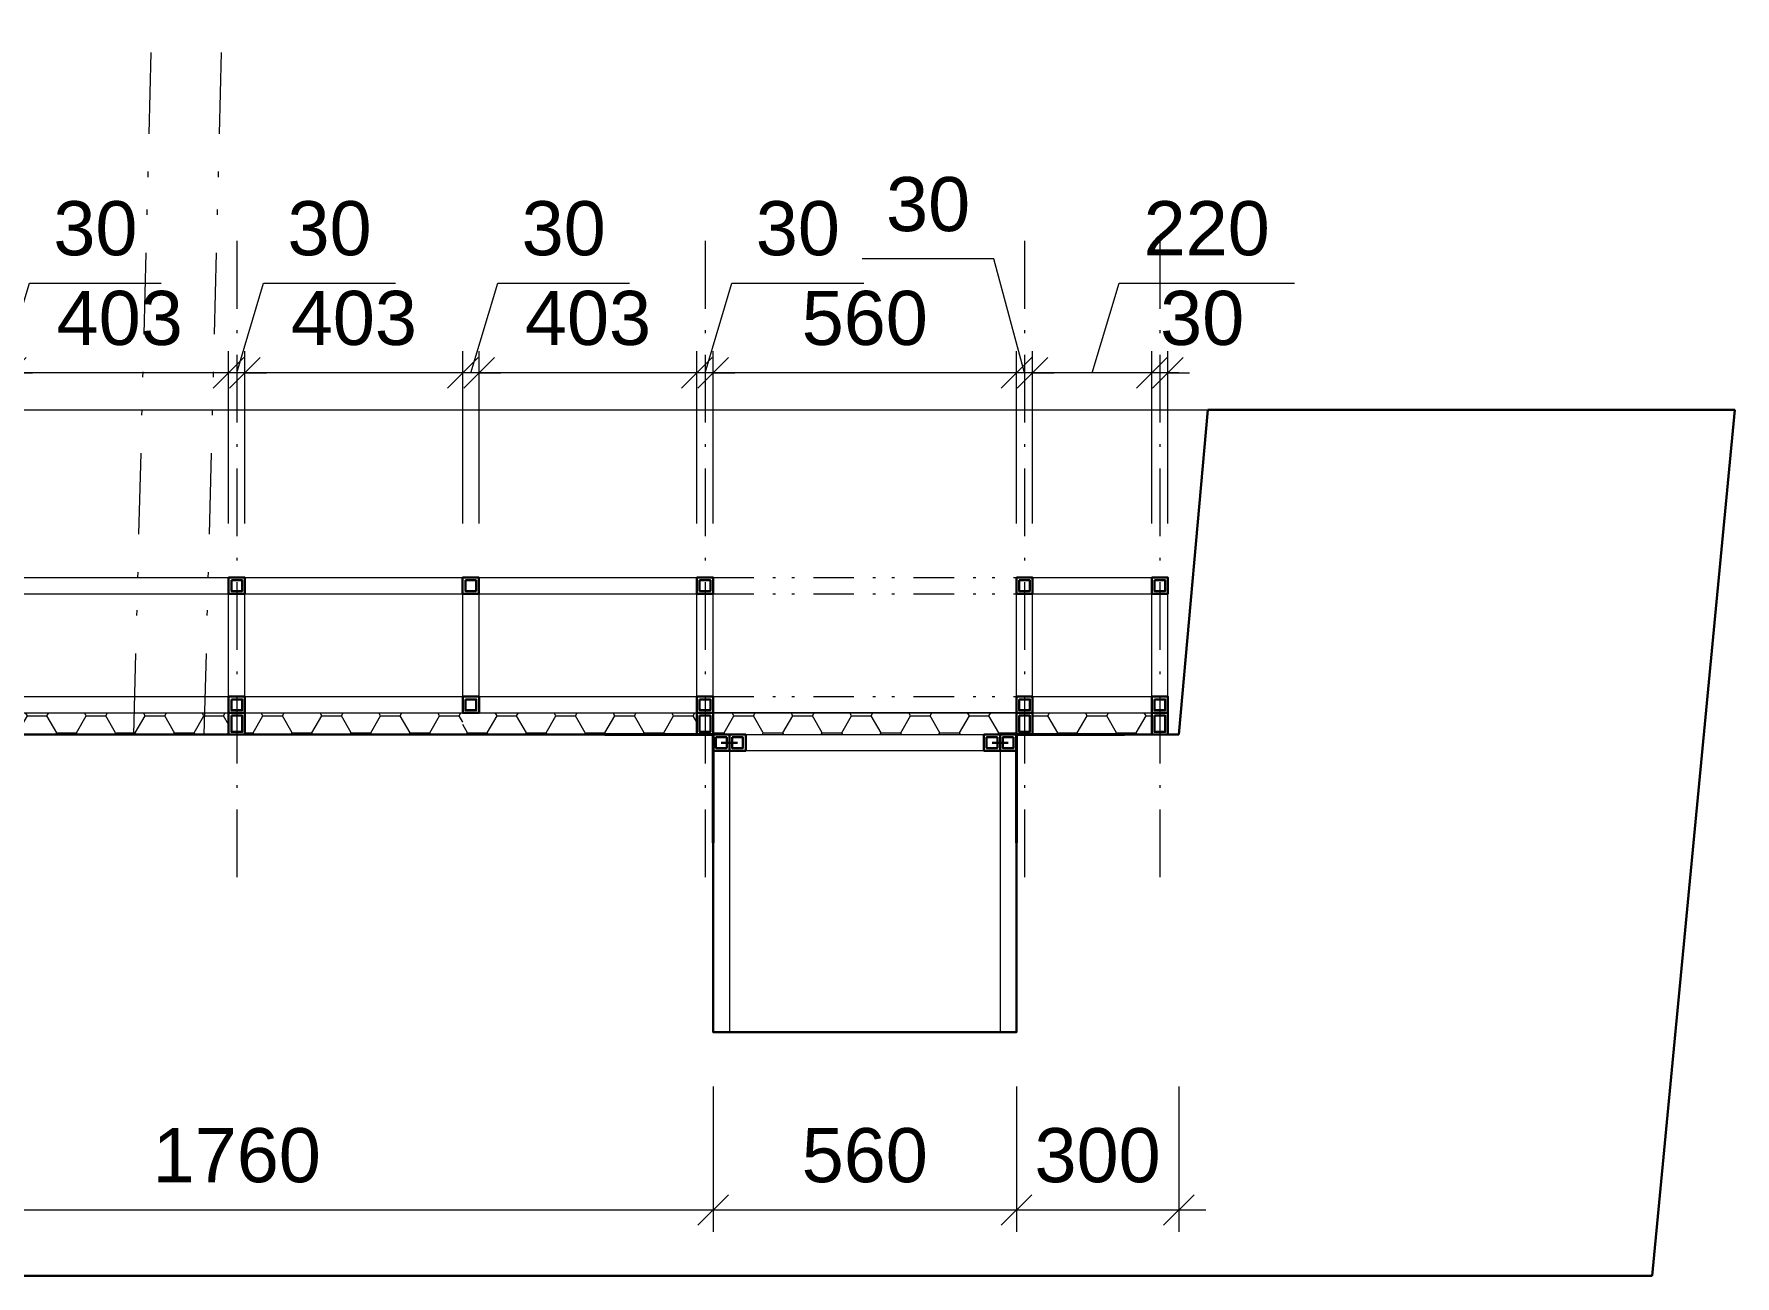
# Model space of a CAD drawing. Header units: millimetres. Extents: x -934 to 41066, y -946 to 28754.
# Drawn here: x 26886 to 30028, y 5814 to 8108 of the extents above; entities that cross this region are included whole.
import ezdxf

# ---------------------------------------------------------------- set-up
doc = ezdxf.new("R2010")
doc.units = ezdxf.units.MM
doc.linetypes.add('dvojčerchovaná 3', pattern=[370, 150, -70, 10, -60, 10, -70])
doc.linetypes.add('čerchovaná 4', pattern=[420, 250, -80, 10, -80])
for name, color, linetype, lineweight in [('A_strechy.kce_Pero_č.__1', 7, 'Continuous', 5), ('A_zdi.kce_Pero_č.__1', 7, 'Continuous', 30), ('bar', 1, 'Continuous', 18), ('Kce', 7, 'Continuous', 13), ('pohled', 135, 'Continuous', 18), ('police', 252, 'Continuous', 5)]:
    doc.layers.add(name, color=color, linetype=linetype, lineweight=lineweight)
doc.styles.get("Standard").update_dxf_attribs({"font": 'Arial.ttf'})
doc.dimstyles.new('1-50', dxfattribs={"dimtxt": 100, "dimasz": 150, "dimexe": 50, "dimexo": 500, "dimgap": 50, "dimtad": 1, "dimdec": 0, "dimtxsty": 'Standard', "dimblk": 'ARCHTICK', "dimblk1": 'ARCHTICK', "dimblk2": 'ARCHTICK', "dimcen": 2.5, "dimdle": 50, "dimclrd": 256, "dimclre": 256, "dimadec": 0, "dimazin": 0, "dimtfac": 1, "dimtdec": 0, "dimtmove": 1, "dimatfit": 3, "dimldrblk": 'ARCHTICK', "dimfxl": 1, "dimlwd": -1, "dimlwe": -1, "dimarcsym": 0})
pattern_1 = [(0, (-1510.298, 78802.26), (54.375, 31.393421), [36.25, -72.5]), (120, (-1510.298, 78802.26), (-54.375, 31.393421), [36.25, -72.5]), (60, (-1510.298, 78802.26), (1e-14, 62.786842), [-72.5, 36.25])]

# ---------------------------------------------------------------- blocks, each defined once
blk = doc.blocks.new('_ARCHTICK')
at = {"ltscale": 20}
for p, q in [((-0.707, -0.707), (0.707, 0.707)), ((0, 0), (0, 0))]:
    blk.add_line(p, q, dxfattribs=at)
blk = doc.blocks.new('*D322')
at = {"layer": 'Defpoints', "color": 0, "transparency": 16777216}
for p in [(28950.3, 7482.3), (28950.3, 7104.1), (28980.3, 7104.1)]:
    blk.add_point(p, dxfattribs=at)
at = {"layer": 'pohled', "transparency": 16777216}
for p, q in [((28950.3, 7204.1), (28950.3, 7522.3)), ((28980.3, 7204.1), (28980.3, 7522.3)), ((28950.3, 7482.3), (28910.3, 7482.3)), ((28980.3, 7482.3), (28950.3, 7482.3)), ((28980.3, 7482.3), (29020.3, 7482.3))]:
    blk.add_line(p, q, dxfattribs=at)
at = {"layer": 'pohled', "transparency": 16777216, "xscale": 40, "yscale": 40, "zscale": 40}
blk.add_blockref('_ARCHTICK', (28950.3, 7482.3), dxfattribs=at)
at = {"layer": 'pohled', "transparency": 16777216, "xscale": 40, "yscale": 40, "zscale": 40, "rotation": 180}
blk.add_blockref('_ARCHTICK', (28980.3, 7482.3), dxfattribs=at)
at = {"layer": 'pohled', "color": 0, "transparency": 16777216, "insert": (29043.5, 7582.9), "char_height": 100, "attachment_point": 5}
blk.add_mtext('30', dxfattribs=at)
blk = doc.blocks.new('*D323')
at = {"layer": 'Defpoints', "color": 0, "ltscale": 0.5, "transparency": 16777216}
for p in [(28730.3, 7482.3), (28730.3, 7104.1), (28950.3, 7104.1)]:
    blk.add_point(p, dxfattribs=at)
at = {"layer": 'pohled', "ltscale": 0.5, "transparency": 16777216}
for p, q in [((28840.3, 7482.3), (28890, 7647.9)), ((28890, 7647.9), (29213.8, 7647.9)), ((28730.3, 7204.1), (28730.3, 7522.3)), ((28950.3, 7204.1), (28950.3, 7522.3)), ((29000.3, 7482.3), (28680.3, 7482.3))]:
    blk.add_line(p, q, dxfattribs=at)
at = {"layer": 'pohled', "ltscale": 0.5, "transparency": 16777216, "xscale": 40, "yscale": 40, "zscale": 40, "rotation": 180}
blk.add_blockref('_ARCHTICK', (28730.3, 7482.3), dxfattribs=at)
at = {"layer": 'pohled', "ltscale": 0.5, "transparency": 16777216, "xscale": 40, "yscale": 40, "zscale": 40}
blk.add_blockref('_ARCHTICK', (28950.3, 7482.3), dxfattribs=at)
at = {"layer": 'pohled', "color": 0, "ltscale": 0.5, "transparency": 16777216, "insert": (29051.9, 7748.6), "char_height": 100, "attachment_point": 5}
blk.add_mtext('220', dxfattribs=at)
blk = doc.blocks.new('*D324')
at = {"layer": 'Defpoints', "color": 0, "ltscale": 0.5, "transparency": 16777216}
for p in [(28700.3, 7482.3), (28700.3, 7104.1), (28730.3, 7104.1)]:
    blk.add_point(p, dxfattribs=at)
at = {"layer": 'pohled', "ltscale": 0.5, "transparency": 16777216}
for p, q in [((28658.9, 7692.5), (28415.6, 7692.5)), ((28715.3, 7482.3), (28658.9, 7692.5)), ((28700.3, 7204.1), (28700.3, 7522.3)), ((28730.3, 7204.1), (28730.3, 7522.3)), ((28700.3, 7482.3), (28660.3, 7482.3)), ((28730.3, 7482.3), (28700.3, 7482.3)), ((28730.3, 7482.3), (28700.3, 7482.3)), ((28730.3, 7482.3), (28770.3, 7482.3))]:
    blk.add_line(p, q, dxfattribs=at)
at = {"layer": 'pohled', "ltscale": 0.5, "transparency": 16777216, "xscale": 40, "yscale": 40, "zscale": 40}
blk.add_blockref('_ARCHTICK', (28700.3, 7482.3), dxfattribs=at)
at = {"layer": 'pohled', "ltscale": 0.5, "transparency": 16777216, "xscale": 40, "yscale": 40, "zscale": 40, "rotation": 180}
blk.add_blockref('_ARCHTICK', (28730.3, 7482.3), dxfattribs=at)
at = {"layer": 'pohled', "color": 0, "ltscale": 0.5, "transparency": 16777216, "insert": (28537.3, 7793.2), "char_height": 100, "attachment_point": 5}
blk.add_mtext('30', dxfattribs=at)
blk = doc.blocks.new('*D325')
at = {"layer": 'Defpoints', "color": 0, "ltscale": 0.5, "transparency": 16777216}
for p in [(28140.3, 7482.3), (28140.3, 7104.1), (28700.3, 7104.1)]:
    blk.add_point(p, dxfattribs=at)
at = {"layer": 'pohled', "ltscale": 0.5, "transparency": 16777216}
for p, q in [((28140.3, 7204.1), (28140.3, 7522.3)), ((28700.3, 7204.1), (28700.3, 7522.3)), ((28750.3, 7482.3), (28090.3, 7482.3))]:
    blk.add_line(p, q, dxfattribs=at)
at = {"layer": 'pohled', "ltscale": 0.5, "transparency": 16777216, "xscale": 40, "yscale": 40, "zscale": 40, "rotation": 180}
blk.add_blockref('_ARCHTICK', (28140.3, 7482.3), dxfattribs=at)
at = {"layer": 'pohled', "ltscale": 0.5, "transparency": 16777216, "xscale": 40, "yscale": 40, "zscale": 40}
blk.add_blockref('_ARCHTICK', (28700.3, 7482.3), dxfattribs=at)
at = {"layer": 'pohled', "color": 0, "ltscale": 0.5, "transparency": 16777216, "insert": (28420.3, 7582.9), "char_height": 100, "attachment_point": 5}
blk.add_mtext('560', dxfattribs=at)
blk = doc.blocks.new('*D326')
at = {"layer": 'Defpoints', "color": 0, "ltscale": 0.5, "transparency": 16777216}
for p in [(28110.3, 7482.3), (28110.3, 7104.1), (28140.3, 7104.1)]:
    blk.add_point(p, dxfattribs=at)
at = {"layer": 'pohled', "ltscale": 0.5, "transparency": 16777216}
for p, q in [((28125.3, 7482.3), (28175, 7647.9)), ((28175, 7647.9), (28418.3, 7647.9)), ((28110.3, 7204.1), (28110.3, 7522.3)), ((28140.3, 7204.1), (28140.3, 7522.3)), ((28110.3, 7482.3), (28070.3, 7482.3)), ((28140.3, 7482.3), (28110.3, 7482.3)), ((28140.3, 7482.3), (28110.3, 7482.3)), ((28140.3, 7482.3), (28180.3, 7482.3))]:
    blk.add_line(p, q, dxfattribs=at)
at = {"layer": 'pohled', "ltscale": 0.5, "transparency": 16777216, "xscale": 40, "yscale": 40, "zscale": 40}
blk.add_blockref('_ARCHTICK', (28110.3, 7482.3), dxfattribs=at)
at = {"layer": 'pohled', "ltscale": 0.5, "transparency": 16777216, "xscale": 40, "yscale": 40, "zscale": 40, "rotation": 180}
blk.add_blockref('_ARCHTICK', (28140.3, 7482.3), dxfattribs=at)
at = {"layer": 'pohled', "color": 0, "ltscale": 0.5, "transparency": 16777216, "insert": (28296.7, 7748.6), "char_height": 100, "attachment_point": 5}
blk.add_mtext('30', dxfattribs=at)
blk = doc.blocks.new('*D327')
at = {"layer": 'Defpoints', "color": 0, "ltscale": 0.5, "transparency": 16777216}
for p in [(27707.8, 7482.3), (27707.8, 7104.1), (28110.3, 7104.1)]:
    blk.add_point(p, dxfattribs=at)
at = {"layer": 'pohled', "ltscale": 0.5, "transparency": 16777216}
for p, q in [((27707.8, 7204.1), (27707.8, 7522.3)), ((28110.3, 7204.1), (28110.3, 7522.3)), ((28160.3, 7482.3), (27657.8, 7482.3))]:
    blk.add_line(p, q, dxfattribs=at)
at = {"layer": 'pohled', "ltscale": 0.5, "transparency": 16777216, "xscale": 40, "yscale": 40, "zscale": 40, "rotation": 180}
blk.add_blockref('_ARCHTICK', (27707.8, 7482.3), dxfattribs=at)
at = {"layer": 'pohled', "ltscale": 0.5, "transparency": 16777216, "xscale": 40, "yscale": 40, "zscale": 40}
blk.add_blockref('_ARCHTICK', (28110.3, 7482.3), dxfattribs=at)
at = {"layer": 'pohled', "color": 0, "ltscale": 0.5, "transparency": 16777216, "insert": (27909.1, 7582.9), "char_height": 100, "attachment_point": 5}
blk.add_mtext('403', dxfattribs=at)
blk = doc.blocks.new('*D328')
at = {"layer": 'Defpoints', "color": 0, "ltscale": 0.5, "transparency": 16777216}
for p in [(27677.8, 7482.3), (27677.8, 7104.1), (27707.8, 7104.1)]:
    blk.add_point(p, dxfattribs=at)
at = {"layer": 'pohled', "ltscale": 0.5, "transparency": 16777216}
for p, q in [((27692.8, 7482.3), (27742.5, 7647.9)), ((27742.5, 7647.9), (27985.8, 7647.9)), ((27677.8, 7204.1), (27677.8, 7522.3)), ((27707.8, 7204.1), (27707.8, 7522.3)), ((27677.8, 7482.3), (27637.8, 7482.3)), ((27707.8, 7482.3), (27677.8, 7482.3)), ((27707.8, 7482.3), (27677.8, 7482.3)), ((27707.8, 7482.3), (27747.8, 7482.3))]:
    blk.add_line(p, q, dxfattribs=at)
at = {"layer": 'pohled', "ltscale": 0.5, "transparency": 16777216, "xscale": 40, "yscale": 40, "zscale": 40}
blk.add_blockref('_ARCHTICK', (27677.8, 7482.3), dxfattribs=at)
at = {"layer": 'pohled', "ltscale": 0.5, "transparency": 16777216, "xscale": 40, "yscale": 40, "zscale": 40, "rotation": 180}
blk.add_blockref('_ARCHTICK', (27707.8, 7482.3), dxfattribs=at)
at = {"layer": 'pohled', "color": 0, "ltscale": 0.5, "transparency": 16777216, "insert": (27864.2, 7748.6), "char_height": 100, "attachment_point": 5}
blk.add_mtext('30', dxfattribs=at)
blk = doc.blocks.new('*D329')
at = {"layer": 'Defpoints', "color": 0, "ltscale": 0.5, "transparency": 16777216}
for p in [(27275.3, 7482.3), (27275.3, 7104.1), (27677.8, 7104.1)]:
    blk.add_point(p, dxfattribs=at)
at = {"layer": 'pohled', "ltscale": 0.5, "transparency": 16777216}
for p, q in [((27275.3, 7204.1), (27275.3, 7522.3)), ((27677.8, 7204.1), (27677.8, 7522.3)), ((27727.8, 7482.3), (27225.3, 7482.3))]:
    blk.add_line(p, q, dxfattribs=at)
at = {"layer": 'pohled', "ltscale": 0.5, "transparency": 16777216, "xscale": 40, "yscale": 40, "zscale": 40, "rotation": 180}
blk.add_blockref('_ARCHTICK', (27275.3, 7482.3), dxfattribs=at)
at = {"layer": 'pohled', "ltscale": 0.5, "transparency": 16777216, "xscale": 40, "yscale": 40, "zscale": 40}
blk.add_blockref('_ARCHTICK', (27677.8, 7482.3), dxfattribs=at)
at = {"layer": 'pohled', "color": 0, "ltscale": 0.5, "transparency": 16777216, "insert": (27476.6, 7582.9), "char_height": 100, "attachment_point": 5}
blk.add_mtext('403', dxfattribs=at)
blk = doc.blocks.new('*D330')
at = {"layer": 'Defpoints', "color": 0, "ltscale": 0.5, "transparency": 16777216}
for p in [(27245.3, 7482.3), (27245.3, 7104.1), (27275.3, 7104.1)]:
    blk.add_point(p, dxfattribs=at)
at = {"layer": 'pohled', "ltscale": 0.5, "transparency": 16777216}
for p, q in [((27260.3, 7482.3), (27310, 7647.9)), ((27310, 7647.9), (27553.3, 7647.9)), ((27245.3, 7204.1), (27245.3, 7522.3)), ((27275.3, 7204.1), (27275.3, 7522.3)), ((27245.3, 7482.3), (27205.3, 7482.3)), ((27275.3, 7482.3), (27245.3, 7482.3)), ((27275.3, 7482.3), (27245.3, 7482.3)), ((27275.3, 7482.3), (27315.3, 7482.3))]:
    blk.add_line(p, q, dxfattribs=at)
at = {"layer": 'pohled', "ltscale": 0.5, "transparency": 16777216, "xscale": 40, "yscale": 40, "zscale": 40}
blk.add_blockref('_ARCHTICK', (27245.3, 7482.3), dxfattribs=at)
at = {"layer": 'pohled', "ltscale": 0.5, "transparency": 16777216, "xscale": 40, "yscale": 40, "zscale": 40, "rotation": 180}
blk.add_blockref('_ARCHTICK', (27275.3, 7482.3), dxfattribs=at)
at = {"layer": 'pohled', "color": 0, "ltscale": 0.5, "transparency": 16777216, "insert": (27431.7, 7748.6), "char_height": 100, "attachment_point": 5}
blk.add_mtext('30', dxfattribs=at)
blk = doc.blocks.new('*D331')
at = {"layer": 'Defpoints', "color": 0, "ltscale": 0.5, "transparency": 16777216}
for p in [(26842.8, 7482.3), (26842.8, 7104.1), (27245.3, 7104.1)]:
    blk.add_point(p, dxfattribs=at)
at = {"layer": 'pohled', "ltscale": 0.5, "transparency": 16777216}
for p, q in [((26842.8, 7204.1), (26842.8, 7522.3)), ((27245.3, 7204.1), (27245.3, 7522.3)), ((27295.3, 7482.3), (26792.8, 7482.3))]:
    blk.add_line(p, q, dxfattribs=at)
at = {"layer": 'pohled', "ltscale": 0.5, "transparency": 16777216, "xscale": 40, "yscale": 40, "zscale": 40, "rotation": 180}
blk.add_blockref('_ARCHTICK', (26842.8, 7482.3), dxfattribs=at)
at = {"layer": 'pohled', "ltscale": 0.5, "transparency": 16777216, "xscale": 40, "yscale": 40, "zscale": 40}
blk.add_blockref('_ARCHTICK', (27245.3, 7482.3), dxfattribs=at)
at = {"layer": 'pohled', "color": 0, "ltscale": 0.5, "transparency": 16777216, "insert": (27044.1, 7582.9), "char_height": 100, "attachment_point": 5}
blk.add_mtext('403', dxfattribs=at)
blk = doc.blocks.new('*D332')
at = {"layer": 'Defpoints', "color": 0, "ltscale": 0.5, "transparency": 16777216}
for p in [(26812.8, 7482.3), (26812.8, 7104.1), (26842.8, 7104.1)]:
    blk.add_point(p, dxfattribs=at)
at = {"layer": 'pohled', "ltscale": 0.5, "transparency": 16777216}
for p, q in [((26827.8, 7482.3), (26877.5, 7647.9)), ((26877.5, 7647.9), (27120.8, 7647.9)), ((26812.8, 7204.1), (26812.8, 7522.3)), ((26842.8, 7204.1), (26842.8, 7522.3)), ((26812.8, 7482.3), (26772.8, 7482.3)), ((26842.8, 7482.3), (26812.8, 7482.3)), ((26842.8, 7482.3), (26812.8, 7482.3)), ((26842.8, 7482.3), (26882.8, 7482.3))]:
    blk.add_line(p, q, dxfattribs=at)
at = {"layer": 'pohled', "ltscale": 0.5, "transparency": 16777216, "xscale": 40, "yscale": 40, "zscale": 40}
blk.add_blockref('_ARCHTICK', (26812.8, 7482.3), dxfattribs=at)
at = {"layer": 'pohled', "ltscale": 0.5, "transparency": 16777216, "xscale": 40, "yscale": 40, "zscale": 40, "rotation": 180}
blk.add_blockref('_ARCHTICK', (26842.8, 7482.3), dxfattribs=at)
at = {"layer": 'pohled', "color": 0, "ltscale": 0.5, "transparency": 16777216, "insert": (26999.2, 7748.6), "char_height": 100, "attachment_point": 5}
blk.add_mtext('30', dxfattribs=at)
blk = doc.blocks.new('*D237')
at = {"layer": 'Defpoints', "color": 0, "transparency": 16777216}
for p in [(28700.3, 6264.1), (29000.3, 6264.1), (28700.3, 5935.9)]:
    blk.add_point(p, dxfattribs=at)
at = {"layer": 'pohled', "transparency": 16777216}
for p, q in [((28700.3, 6164.1), (28700.3, 5895.9)), ((29000.3, 6164.1), (29000.3, 5895.9)), ((29050.3, 5935.9), (28650.3, 5935.9))]:
    blk.add_line(p, q, dxfattribs=at)
at = {"layer": 'pohled', "transparency": 16777216, "xscale": 40, "yscale": 40, "zscale": 40, "rotation": 180}
blk.add_blockref('_ARCHTICK', (28700.3, 5935.9), dxfattribs=at)
at = {"layer": 'pohled', "transparency": 16777216, "xscale": 40, "yscale": 40, "zscale": 40}
blk.add_blockref('_ARCHTICK', (29000.3, 5935.9), dxfattribs=at)
at = {"layer": 'pohled', "color": 0, "transparency": 16777216, "insert": (28850.3, 6036.5), "char_height": 100, "attachment_point": 5}
blk.add_mtext('300', dxfattribs=at)
blk = doc.blocks.new('*D238')
at = {"layer": 'Defpoints', "color": 0, "transparency": 16777216}
for p in [(28140.3, 6264.1), (28700.3, 6264.1), (28140.3, 5935.9)]:
    blk.add_point(p, dxfattribs=at)
at = {"layer": 'pohled', "transparency": 16777216}
for p, q in [((28140.3, 6164.1), (28140.3, 5895.9)), ((28700.3, 6164.1), (28700.3, 5895.9)), ((28750.3, 5935.9), (28090.3, 5935.9))]:
    blk.add_line(p, q, dxfattribs=at)
at = {"layer": 'pohled', "transparency": 16777216, "xscale": 40, "yscale": 40, "zscale": 40, "rotation": 180}
blk.add_blockref('_ARCHTICK', (28140.3, 5935.9), dxfattribs=at)
at = {"layer": 'pohled', "transparency": 16777216, "xscale": 40, "yscale": 40, "zscale": 40}
blk.add_blockref('_ARCHTICK', (28700.3, 5935.9), dxfattribs=at)
at = {"layer": 'pohled', "color": 0, "transparency": 16777216, "insert": (28420.3, 6036.5), "char_height": 100, "attachment_point": 5}
blk.add_mtext('560', dxfattribs=at)
blk = doc.blocks.new('*D239')
at = {"layer": 'Defpoints', "color": 0, "transparency": 16777216}
for p in [(26380.3, 6264.1), (28140.3, 6264.1), (26380.3, 5935.9)]:
    blk.add_point(p, dxfattribs=at)
at = {"layer": 'pohled', "transparency": 16777216}
for p, q in [((26380.3, 6164.1), (26380.3, 5895.9)), ((28140.3, 6164.1), (28140.3, 5895.9)), ((28190.3, 5935.9), (26330.3, 5935.9))]:
    blk.add_line(p, q, dxfattribs=at)
at = {"layer": 'pohled', "transparency": 16777216, "xscale": 40, "yscale": 40, "zscale": 40, "rotation": 180}
blk.add_blockref('_ARCHTICK', (26380.3, 5935.9), dxfattribs=at)
at = {"layer": 'pohled', "transparency": 16777216, "xscale": 40, "yscale": 40, "zscale": 40}
blk.add_blockref('_ARCHTICK', (28140.3, 5935.9), dxfattribs=at)
at = {"layer": 'pohled', "color": 0, "transparency": 16777216, "insert": (27260.3, 6036.5), "char_height": 100, "attachment_point": 5}
blk.add_mtext('1760', dxfattribs=at)

msp = doc.modelspace()

# ---------------------------------------------------------------- hatches: boundary and pattern name
at = {"layer": 'police'}
h = msp.add_hatch(dxfattribs=at)
h.set_pattern_fill('HONEY', color=2, scale=290)
h.set_pattern_definition(pattern_1)
h.paths.add_polyline_path([(27143.8, 6854.1), (26410.3, 6854.1), (26410.3, 6814.1), (27143.3, 6814.1)])
h = msp.add_hatch(dxfattribs=at)
h.set_pattern_fill('HONEY', color=2, scale=290)
h.set_pattern_definition(pattern_1)
h.paths.add_polyline_path([(27245.3, 6854.1), (27143.8, 6854.1), (27143.3, 6814.1), (27245.3, 6814.1)])
h = msp.add_hatch(dxfattribs=at)
h.set_pattern_fill('HONEY', color=2, scale=290)
h.set_pattern_definition(pattern_1)
h.paths.add_polyline_path([(27677.8, 6854.1), (27275.6, 6854.1), (27275.3, 6814.1), (27677.8, 6814.1)])
h = msp.add_hatch(dxfattribs=at)
h.set_pattern_fill('HONEY', color=2, scale=290)
h.set_pattern_definition([(0, (-1077.798, 78802.26), (54.375, 31.393421), [36.25, -72.5]), (120, (-1077.798, 78802.26), (-54.375, 31.393421), [36.25, -72.5]), (60, (-1077.798, 78802.26), (1e-14, 62.786842), [-72.5, 36.25])])
h.paths.add_polyline_path([(28110.3, 6854.1), (27677.9, 6854.1), (27677.7, 6814.1), (28110.3, 6814.1)])
h = msp.add_hatch(dxfattribs=at)
h.set_pattern_fill('HONEY', color=2, scale=290)
h.set_pattern_definition(pattern_1)
h.paths.add_polyline_path([(28700.3, 6854.1), (28140.3, 6854.1), (28140.3, 6814.1), (28700.3, 6814.1)])
h = msp.add_hatch(dxfattribs=at)
h.set_pattern_fill('HONEY', color=2, scale=290)
h.set_pattern_definition(pattern_1)
h.paths.add_polyline_path([(28950.3, 6854.1), (28730.3, 6854.1), (28730.3, 6814.1), (28950.3, 6814.1)])

# ---------------------------------------------------------------- linework, layer by layer
at = {"layer": 'A_strechy.kce_Pero_č.__1', "color": 7, "linetype": 'dvojčerchovaná 3', "lineweight": 5}
for p, q in [((27070.3, 6814.1), (27206.5, 12182.6)), ((27200.3, 6814.1), (27336.5, 12181.1))]:
    msp.add_line(p, q, dxfattribs=at)
at = {"layer": 'A_zdi.kce_Pero_č.__1', "lineweight": 30}
for points in [[(29053.9, 7414.1), (29000.3, 6814.1)], [(29053.9, 7414.1), (30027.6, 7414.1)], [(30027.6, 7414.1), (29874.6, 5814.1)], [(28700.3, 6814.1), (28700.3, 6264.1), (28140.3, 6264.1), (28140.3, 6814.1)]]:
    msp.add_lwpolyline(points, dxfattribs=at)
at = {"layer": 'A_zdi.kce_Pero_č.__1', "color": 7, "linetype": 'Continuous', "lineweight": 30, "flags": 128}
msp.add_lwpolyline([(6629.6, 5814.1), (29874.6, 5814.1)], dxfattribs=at)
at = {"layer": 'bar', "lineweight": 40, "ltscale": 0.5}
for points in [[(28140.3, 6614.1), (28140.3, 6814.1), (27940.3, 6814.1)], [(28900.3, 6814.1), (28700.3, 6814.1), (28700.3, 6614.1)]]:
    msp.add_lwpolyline(points, dxfattribs=at)
at = {"layer": 'bar', "lineweight": 30, "ltscale": 0.5}
for points in [[(28185.3, 6799.1), (28155.3, 6799.1)], [(28685.3, 6799.1), (28655.3, 6799.1)]]:
    msp.add_lwpolyline(points, dxfattribs=at)
at = {"layer": 'Kce', "lineweight": 15}
msp.add_lwpolyline([(26380.3, 7414.1), (29053.9, 7414.1)], dxfattribs=at)
at = {"layer": 'Kce', "lineweight": 30}
for points in [[(26380.3, 6814.1), (28140.3, 6814.1)], [(28700.3, 6814.1), (29000.3, 6814.1)]]:
    msp.add_lwpolyline(points, dxfattribs=at)
at = {"layer": 'pohled', "linetype": 'čerchovaná 4', "ltscale": 0.5}
for points in [[(27260.3, 7725.7), (27260.3, 6534.5)], [(28125.3, 7725.7), (28125.3, 6534.5)], [(28715.3, 7725.7), (28715.3, 6534.5)], [(28965.3, 7725.7), (28965.3, 6534.5)]]:
    msp.add_lwpolyline(points, dxfattribs=at)
at = {"layer": 'pohled'}
for points in [[(22165.3, 7104.1), (28140.3, 7104.1)], [(27245.3, 6814.1), (27245.3, 7104.1)], [(27275.3, 6814.1), (27275.3, 7104.1)], [(27677.8, 6854.1), (27677.8, 7104.1)], [(27707.8, 6854.1), (27707.8, 7104.1)], [(28110.3, 6814.1), (28110.3, 7104.1)], [(28140.3, 6814.1), (28140.3, 7104.1)], [(28700.3, 7104.1), (28980.3, 7104.1)], [(28700.3, 6814.1), (28700.3, 7104.1)], [(28730.3, 6814.1), (28730.3, 7104.1)], [(28950.3, 6814.1), (28950.3, 7104.1)], [(28980.3, 6814.1), (28980.3, 7104.1)], [(22165.3, 7074.1), (28140.3, 7074.1)], [(28700.3, 7074.1), (28980.3, 7074.1)], [(22165.3, 6884.1), (28140.3, 6884.1)], [(28700.3, 6884.1), (28980.3, 6884.1)], [(20492, 6854.1), (28980.3, 6854.1)], [(28140.3, 6854.1), (28140.3, 6814.1), (28700.3, 6814.1), (28700.3, 6854.1), (28140.3, 6854.1)], [(28170.3, 6784.1), (28170.3, 6264.1)], [(28640.3, 6784.1), (28200.3, 6784.1)], [(28670.3, 6784.1), (28670.3, 6264.1)]]:
    msp.add_lwpolyline(points, dxfattribs=at)
at = {"layer": 'pohled', "lineweight": 30}
for points in [[(27245.3, 7104.1), (27245.3, 7074.1), (27275.3, 7074.1), (27275.3, 7104.1), (27245.3, 7104.1)], [(27677.5, 7104.1), (27677.5, 7074.1), (27707.5, 7074.1), (27707.5, 7104.1), (27677.5, 7104.1)], [(28110.3, 7104.1), (28110.3, 7074.1), (28140.3, 7074.1), (28140.3, 7104.1), (28110.3, 7104.1)], [(28700.3, 7104.1), (28700.3, 7074.1), (28730.3, 7074.1), (28730.3, 7104.1), (28700.3, 7104.1)], [(28950.3, 7104.1), (28950.3, 7074.1), (28980.3, 7074.1), (28980.3, 7104.1), (28950.3, 7104.1)], [(27245.3, 6884.1), (27245.3, 6854.1), (27275.3, 6854.1), (27275.3, 6884.1), (27245.3, 6884.1)], [(27677.8, 6884.1), (27677.8, 6854.1), (27707.8, 6854.1), (27707.8, 6884.1), (27677.8, 6884.1)], [(28110.3, 6884.1), (28110.3, 6854.1), (28140.3, 6854.1), (28140.3, 6884.1), (28110.3, 6884.1)], [(28700.3, 6884.1), (28700.3, 6854.1), (28730.3, 6854.1), (28730.3, 6884.1), (28700.3, 6884.1)], [(28950.3, 6884.1), (28950.3, 6854.1), (28980.3, 6854.1), (28980.3, 6884.1), (28950.3, 6884.1)], [(27245.3, 6854.1), (27245.3, 6814.1), (27275.3, 6814.1), (27275.3, 6854.1), (27245.3, 6854.1)], [(28110.3, 6854.1), (28110.3, 6814.1), (28140.3, 6814.1), (28140.3, 6854.1), (28110.3, 6854.1)], [(28700.3, 6854.1), (28700.3, 6814.1), (28730.3, 6814.1), (28730.3, 6854.1), (28700.3, 6854.1)], [(28950.3, 6854.1), (28950.3, 6814.1), (28980.3, 6814.1), (28980.3, 6854.1), (28950.3, 6854.1)], [(28140.3, 6814.1), (28140.3, 6784.1), (28170.3, 6784.1), (28170.3, 6814.1), (28140.3, 6814.1)], [(28170.3, 6814.1), (28170.3, 6784.1), (28200.3, 6784.1), (28200.3, 6814.1), (28170.3, 6814.1)], [(28670.3, 6814.1), (28670.3, 6784.1), (28640.3, 6784.1), (28640.3, 6814.1), (28670.3, 6814.1)], [(28700.3, 6814.1), (28700.3, 6784.1), (28670.3, 6784.1), (28670.3, 6814.1), (28700.3, 6814.1)]]:
    msp.add_lwpolyline(points, dxfattribs=at)
at = {"layer": 'pohled', "linetype": 'dvojčerchovaná 3', "ltscale": 0.5}
for points in [[(28140.3, 7104.1), (28700.3, 7104.1)], [(28140.3, 7074.1), (28700.3, 7074.1)], [(28140.3, 6884.1), (28700.3, 6884.1)]]:
    msp.add_lwpolyline(points, dxfattribs=at)
at = {"layer": 'pohled', "lineweight": 30}
for points in [[(27250.3, 7099.1), (27250.3, 7079.1), (27270.3, 7079.1), (27270.3, 7099.1)], [(27682.5, 7099.1), (27682.5, 7079.1), (27702.5, 7079.1), (27702.5, 7099.1)], [(28115.3, 7099.1), (28115.3, 7079.1), (28135.3, 7079.1), (28135.3, 7099.1)], [(28705.3, 7099.1), (28705.3, 7079.1), (28725.3, 7079.1), (28725.3, 7099.1)], [(28955.3, 7099.1), (28955.3, 7079.1), (28975.3, 7079.1), (28975.3, 7099.1)], [(27250.3, 6879.1), (27250.3, 6859.1), (27270.3, 6859.1), (27270.3, 6879.1)], [(27682.8, 6879.1), (27682.8, 6859.1), (27702.8, 6859.1), (27702.8, 6879.1)], [(28115.3, 6879.1), (28115.3, 6859.1), (28135.3, 6859.1), (28135.3, 6879.1)], [(28705.3, 6879.1), (28705.3, 6859.1), (28725.3, 6859.1), (28725.3, 6879.1)], [(28955.3, 6879.1), (28955.3, 6859.1), (28975.3, 6859.1), (28975.3, 6879.1)], [(27250.3, 6849.1), (27250.3, 6819.1), (27270.3, 6819.1), (27270.3, 6849.1)], [(28115.3, 6849.1), (28115.3, 6819.1), (28135.3, 6819.1), (28135.3, 6849.1)], [(28705.3, 6849.1), (28705.3, 6819.1), (28725.3, 6819.1), (28725.3, 6849.1)], [(28955.3, 6849.1), (28955.3, 6819.1), (28975.3, 6819.1), (28975.3, 6849.1)], [(28145.3, 6809.1), (28145.3, 6789.1), (28165.3, 6789.1), (28165.3, 6809.1)], [(28175.3, 6809.1), (28175.3, 6789.1), (28195.3, 6789.1), (28195.3, 6809.1)], [(28665.3, 6809.1), (28665.3, 6789.1), (28645.3, 6789.1), (28645.3, 6809.1)], [(28695.3, 6809.1), (28695.3, 6789.1), (28675.3, 6789.1), (28675.3, 6809.1)]]:
    msp.add_lwpolyline(points, close=True, dxfattribs=at)

# ---------------------------------------------------------------- dimensions: what is measured, and where the dimension line sits
at = {"layer": 'pohled', "ltscale": 0.5}
dim = msp.add_linear_dim(base=(28700.3, 7482.3), p1=(28730.3, 7104.1), p2=(28700.3, 7104.1), dimstyle='1-50', override={"dimtxt": 100, "dimasz": 40, "dimexe": 40, "dimexo": 100}, dxfattribs=at)
dim.commit()
dim.dimension.update_dxf_attribs({"geometry": '*D324', "text_midpoint": (28608.9, 7692.5), "dimtype": 160})
for base, p1, p2, picture, middle in [((26812.8, 7482.3), (26842.8, 7104.1), (26812.8, 7104.1), '*D332', (26927.5, 7748.6)), ((27245.3, 7482.3), (27275.3, 7104.1), (27245.3, 7104.1), '*D330', (27360, 7748.6)), ((27677.8, 7482.3), (27707.8, 7104.1), (27677.8, 7104.1), '*D328', (27792.5, 7748.6)), ((28110.3, 7482.3), (28140.3, 7104.1), (28110.3, 7104.1), '*D326', (28225, 7748.6)), ((28730.3, 7482.3), (28950.3, 7104.1), (28730.3, 7104.1), '*D323', (28940, 7748.6)), ((26842.8238542, 7482.2660421), (27245.3238542, 7104.0621102), (26842.8238542, 7104.0621102), '*D331', (27044.0738542, 7582.9481703)), ((27275.3239, 7482.266), (27677.824, 7104.062), (27275.3239, 7104.0621), '*D329', (27476.574, 7582.9482)), ((27707.8240117, 7482.2660421), (28110.3240117, 7104.0620229), (27707.8240117, 7104.0620229), '*D327', (27909.0740117, 7582.9481703)), ((28140.3, 7482.3), (28700.3, 7104.1), (28140.3, 7104.1), '*D325', (28420.3, 7582.9))]:
    dim = msp.add_linear_dim(base=base, p1=p1, p2=p2, dimstyle='1-50', override={"dimtxt": 100, "dimasz": 40, "dimexe": 40, "dimexo": 100}, dxfattribs=at)
    dim.commit()
    dim.dimension.update_dxf_attribs({"geometry": picture, "text_midpoint": middle})
at = {"layer": 'pohled'}
for base, p1, p2, picture, middle in [((28950.3, 7482.3), (28980.3, 7104.1), (28950.3, 7104.1), '*D322', (29043.5, 7482.3)), ((28700.3, 5935.9), (29000.3, 6264.1), (28700.3, 6264.1), '*D237', (28850.3, 5935.9))]:
    dim = msp.add_linear_dim(base=base, p1=p1, p2=p2, dimstyle='1-50', override={"dimtxt": 100, "dimasz": 40, "dimexe": 40, "dimexo": 100}, dxfattribs=at)
    dim.commit()
    dim.dimension.update_dxf_attribs({"geometry": picture, "text_midpoint": middle, "dimtype": 160})
for base, p1, p2, picture, middle in [((26380.3, 5935.9), (28140.3, 6264.1), (26380.3, 6264.1), '*D239', (27260.3, 6036.5)), ((28140.3, 5935.9), (28700.3, 6264.1), (28140.3, 6264.1), '*D238', (28420.3, 6036.5))]:
    dim = msp.add_linear_dim(base=base, p1=p1, p2=p2, dimstyle='1-50', override={"dimtxt": 100, "dimasz": 40, "dimexe": 40, "dimexo": 100}, dxfattribs=at)
    dim.commit()
    dim.dimension.update_dxf_attribs({"geometry": picture, "text_midpoint": middle})

doc.saveas('drawing.dxf')
